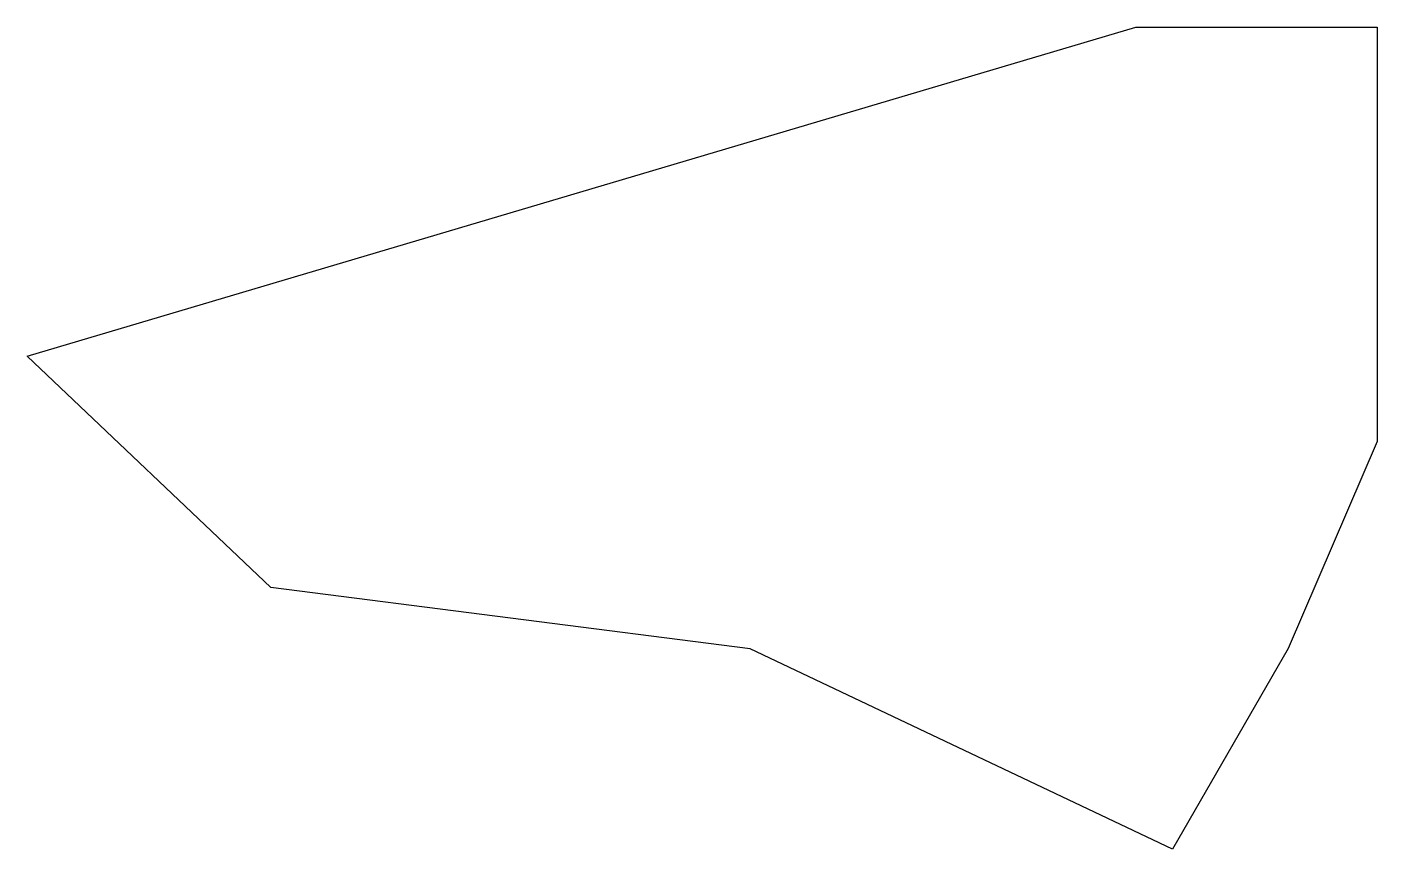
# Model space of a CAD drawing. Header units: millimetres. Extents: x -10 to 101, y -31 to 36.
import ezdxf

# ---------------------------------------------------------------- set-up
doc = ezdxf.new("R2010")
doc.units = ezdxf.units.MM

msp = doc.modelspace()

# ---------------------------------------------------------------- linework, layer by layer
for p, q in [((-10, 9.5), (81, 36.5)), ((81, 36.5), (100.8, 36.5)), ((100.8, 36.5), (100.8, 2.5)), ((10, -9.5), (-10, 9.5)), ((100.8, 2.5), (93.52, -14.49)), ((49.35, -14.51), (10, -9.5)), ((84.02, -30.95), (49.35, -14.51)), ((93.52, -14.49), (84.02, -30.95))]:
    msp.add_line(p, q)

doc.saveas('drawing.dxf')
